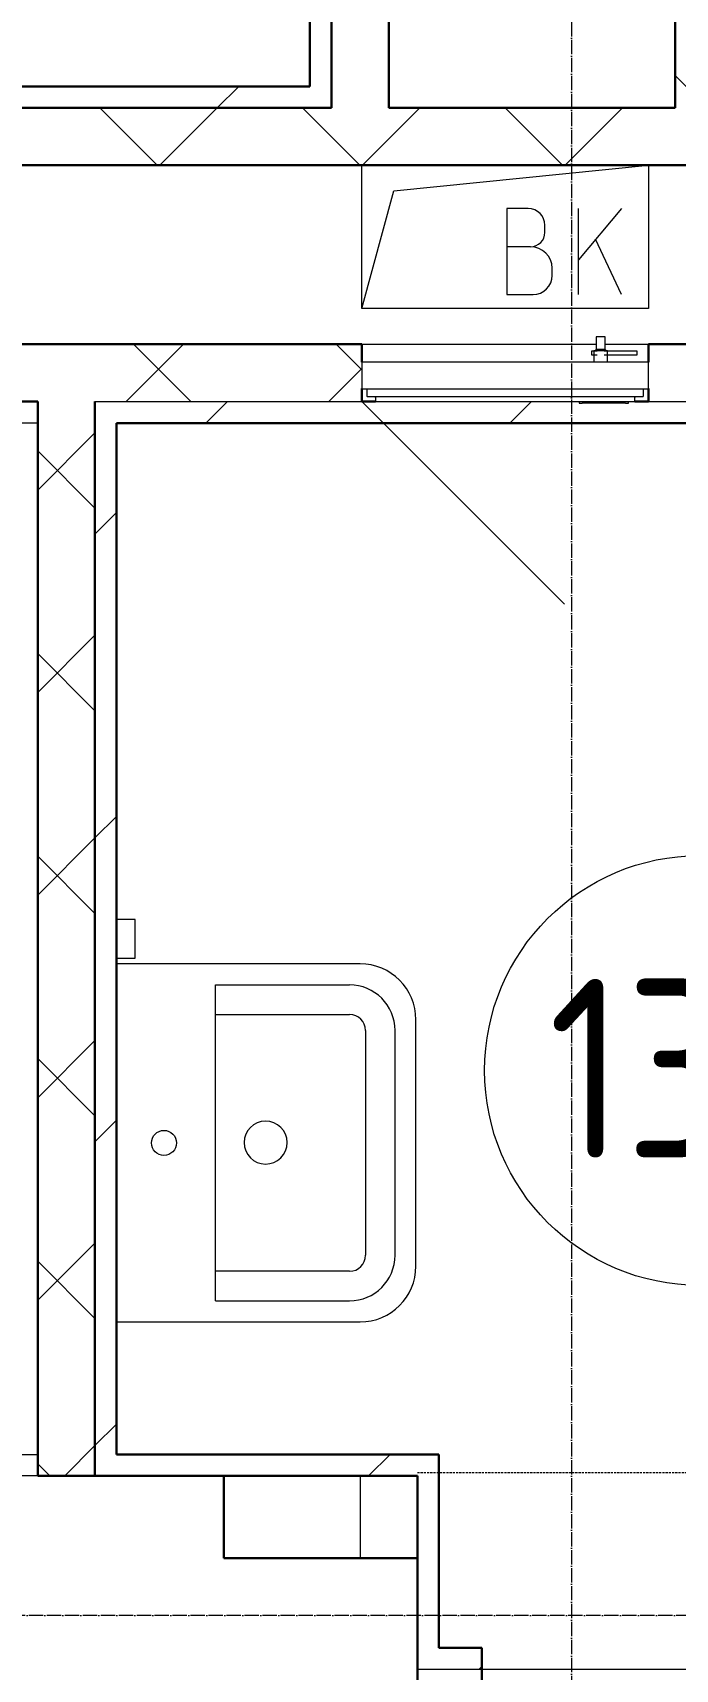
# Model space of a CAD drawing. Header units: millimetres. Extents: x -215207 to 92095, y -30385 to 123050.
# Drawn here: x -157087 to -156190, y -7034 to -4749 of the extents above; entities that cross this region are included whole.
import ezdxf

# ---------------------------------------------------------------- set-up
doc = ezdxf.new("R2010")
doc.units = ezdxf.units.MM
doc.linetypes.add('ADSK_Линия сетки', pattern=[25, 20, -2.5, 0, -2.5])
doc.linetypes.add('ADSK_Сверху', pattern=[4.5, 3, -1.5])
for name, color, linetype, lineweight in [('Линии', 7, 'Continuous', 9), ('Марки помещений', 7, 'Continuous', 20), ('Обобщенные модели', 7, 'Continuous', 20), ('Оборудование', 7, 'Continuous', 20), ('Оси', 7, 'Continuous', 9), ('Перекрытие', 7, 'Continuous', 20), ('Сантехника', 7, 'Continuous', 20), ('Стены внутренние', 7, 'Continuous', 20), ('Стены наружные', 7, 'Continuous', 20), ('Стены штриховка', 7, 'Continuous', 9)]:
    doc.layers.add(name, color=color, linetype=linetype, lineweight=lineweight)
doc.styles.add('GOST Common_3', font='GOST_Common.ttf', dxfattribs={"width": 0.9, "height": 2.5})

# ---------------------------------------------------------------- blocks, each defined once
blk = doc.blocks.new('1 этаж 21082025')
at = {"lineweight": 18}
for p, q in [((43307.5, -36575), (43307.5, -36375)), ((43352, -36410.9), (43707.5, -36375)), ((43707.5, -36375), (43707.5, -36575)), ((43307.5, -36575), (43352, -36410.9)), ((43539.8, -36435.5), (43509.8, -36435.5)), ((43509.8, -36435.5), (43509.8, -36555.5)), ((43669.8, -36435.5), (43609.8, -36507)), ((43609.8, -36555.5), (43609.8, -36435.5)), ((43563.1, -36468.8), (43563.1, -36458.8)), ((43543.1, -36488.8), (43509.8, -36488.8)), ((43669.8, -36555.5), (43633.8, -36478.3)), ((43573.1, -36528.8), (43573.1, -36518.8)), ((43509.8, -36555.5), (43546.5, -36555.5)), ((43707.5, -36575), (43307.5, -36575))]:
    blk.add_line(p, q, dxfattribs=at)
for centre, radius, start, end in [((43539.8, -36458.8), 23.3, 0, 90), ((43543.1, -36468.8), 20, 270, 0), ((43543.1, -36518.8), 30, 0, 90), ((43546.5, -36528.8), 26.7, 270, 0)]:
    blk.add_arc(centre, radius, start, end, dxfattribs=at)
at = {"layer": 'Линии', "linetype": 'ADSK_Сверху'}
blk.add_line((43385, -38200), (54205, -38200), dxfattribs=at)
at = {"layer": 'Марки помещений'}
blk.add_circle((43778.9, -37638.9), 300, dxfattribs=at)
at = {"layer": 'Обобщенные модели'}
for p, q in [((43305, -37490), (42965, -37490)), ((43103, -37519.4), (43290.2, -37519.4)), ((43103, -37960.6), (43103, -37519.4)), ((43103, -37560.7), (43290.2, -37560.7)), ((43312.4, -37583), (43312.4, -37897)), ((43353.7, -37583), (43353.7, -37897)), ((43383, -37739.9), (43383, -37568)), ((43383, -37912), (43383, -37739.9)), ((43290.2, -37919.3), (43103, -37919.3)), ((43103, -37960.6), (43290.2, -37960.6)), ((42965, -37990), (43305, -37990))]:
    blk.add_line(p, q, dxfattribs=at)
blk.add_circle((43031.3, -37740), 17.5, dxfattribs=at)
for centre, radius, start, end in [((43305, -37568), 78, 0, 90), ((43290.2, -37583), 63.6, 0, 90), ((43290.2, -37583), 22.3, 0, 90), ((43173.2, -37739.6), 30, 90, 270), ((43173.2, -37739.6), 30, 270, 90), ((43290.2, -37897), 63.6, 270, 0), ((43290.2, -37897), 22.3, 270, 0), ((43305, -37912), 78, 270, 0)]:
    blk.add_arc(centre, radius, start, end, dxfattribs=at)
at = {"layer": 'Оборудование'}
for p, q in [((43634.8, -36614.7), (43634.8, -36632.1)), ((43647.1, -36614.7), (43634.8, -36614.7)), ((43647.1, -36632.1), (43647.1, -36614.7)), ((43307.5, -36650), (43307.5, -36686.4)), ((43707.5, -36650), (43307.5, -36650)), ((43636.1, -36634.6), (43627.9, -36634.6)), ((43627.9, -36634.6), (43627.9, -36639.6)), ((43627.9, -36639.6), (43636.1, -36639.6)), ((43631.3, -36634.1), (43631.3, -36650)), ((43650.6, -36634.1), (43631.3, -36634.1)), ((43634.8, -36632.1), (43632.9, -36634.1)), ((43647.1, -36632.1), (43634.8, -36632.1)), ((43691.6, -36634.6), (43645.8, -36634.6)), ((43645.8, -36639.6), (43691.6, -36639.6)), ((43649, -36634.1), (43647.1, -36632.1)), ((43650.6, -36650), (43650.6, -36634.1)), ((43691.6, -36639.6), (43691.6, -36634.6)), ((43707.5, -36686.4), (43707.5, -36650)), ((43308.4, -36687.3), (43706.6, -36687.3)), ((43314.5, -36687.3), (43314.5, -36697)), ((43700.5, -36697), (43700.5, -36687.3)), ((43307.5, -36705), (43590.3, -36987.8)), ((43315.4, -36698), (43699.5, -36698)), ((43326.5, -36699.5), (43326.5, -36705)), ((43326.5, -36705), (43688.5, -36705)), ((43611, -36705), (43611, -36707)), ((43611, -36707), (43615, -36707)), ((43675.5, -36707), (43615, -36707)), ((43675.5, -36707), (43679.5, -36707)), ((43679.5, -36707), (43679.5, -36705)), ((43688.5, -36705), (43688.5, -36699.5))]:
    blk.add_line(p, q, dxfattribs=at)
for points, knots in [([(43307.5, -36686.4), (43307.5, -36686.5), (43307.5, -36686.6), (43307.6, -36686.8), (43307.7, -36687), (43307.9, -36687.2), (43308, -36687.2), (43308.2, -36687.3), (43308.3, -36687.3), (43308.4, -36687.3)], [-1, -1, -1, -1, -0.833333, -0.666667, -0.5, -0.333333, -0.25, -0.166667, 0, 0, 0, 0]), ([(43314.5, -36697), (43314.5, -36697.1), (43314.5, -36697.3), (43314.6, -36697.5), (43314.7, -36697.7), (43314.8, -36697.8), (43314.9, -36697.9), (43315.1, -36697.9), (43315.2, -36698), (43315.3, -36698), (43315.4, -36698)], [-1, -1, -1, -1, -0.833333, -0.666667, -0.541667, -0.416667, -0.333333, -0.25, -0.166667, 0, 0, 0, 0]), ([(43699.5, -36698), (43699.6, -36698), (43699.7, -36698), (43699.9, -36697.9), (43700, -36697.9), (43700.1, -36697.8), (43700.2, -36697.7), (43700.4, -36697.5), (43700.4, -36697.3), (43700.5, -36697.1), (43700.5, -36697)], [0, 0, 0, 0, 0.166667, 0.25, 0.333333, 0.416667, 0.541667, 0.666667, 0.833333, 1, 1, 1, 1]), ([(43706.6, -36687.3), (43706.6, -36687.3), (43706.8, -36687.3), (43706.9, -36687.2), (43707, -36687.2), (43707.2, -36687), (43707.4, -36686.8), (43707.4, -36686.6), (43707.5, -36686.5), (43707.5, -36686.4)], [0, 0, 0, 0, 0.166667, 0.25, 0.333333, 0.5, 0.666667, 0.833333, 1, 1, 1, 1]), ([(43324.9, -36698), (43325.1, -36698), (43325.3, -36698), (43325.5, -36698.1), (43325.7, -36698.2), (43325.9, -36698.3), (43326, -36698.4), (43326.2, -36698.6), (43326.3, -36698.8), (43326.4, -36698.9), (43326.4, -36699.2), (43326.5, -36699.4), (43326.5, -36699.5)], [-1, -1, -1, -1, -0.833333, -0.75, -0.666667, -0.583333, -0.5, -0.416667, -0.333333, -0.25, -0.166667, 0, 0, 0, 0]), ([(43688.5, -36699.5), (43688.5, -36699.4), (43688.5, -36699.2), (43688.6, -36698.9), (43688.7, -36698.8), (43688.8, -36698.6), (43688.9, -36698.4), (43689.1, -36698.3), (43689.2, -36698.2), (43689.4, -36698.1), (43689.7, -36698), (43689.9, -36698), (43690, -36698)], [0, 0, 0, 0, 0.166667, 0.25, 0.333333, 0.416667, 0.5, 0.583333, 0.666667, 0.75, 0.833333, 1, 1, 1, 1])]:
    blk.add_open_spline(points, degree=3, knots=knots, dxfattribs=at)
at = {"layer": 'Оси', "linetype": 'ADSK_Линия сетки'}
for p, q in [((43600, -29900), (43600, -59356.1)), ((62867.3, -38400), (-14072.3, -38400))]:
    blk.add_line(p, q, dxfattribs=at)
at = {"layer": 'Перекрытие', "color": 49, "true_color": 0x464646}
for p, q in [((43307.5, -36575), (43307.5, -36375)), ((43707.5, -36375), (43707.5, -36575)), ((43707.5, -36575), (43307.5, -36575)), ((43305, -38205), (43305, -38320))]:
    blk.add_line(p, q, dxfattribs=at)
at = {"layer": 'Сантехника'}
for p, q in [((42991, -37428), (42965, -37428)), ((42991, -37455), (42991, -37428)), ((42991, -37482), (42991, -37455)), ((42965, -37482), (42991, -37482))]:
    blk.add_line(p, q, dxfattribs=at)
at = {"layer": 'Стены внутренние'}
blk.add_line((42855, -38205), (42675, -38205), dxfattribs=at)
at = {"layer": 'Стены внутренние', "lineweight": 30}
for p, q in [((43115, -38320), (43115, -38205)), ((43385, -38320), (43115, -38320))]:
    blk.add_line(p, q, dxfattribs=at)
at = {"layer": 'Стены наружные', "lineweight": 30}
for p, q in [((43265, -36295), (43265, -32200)), ((43345, -36295), (43345, -32200)), ((43745, -32200), (43745, -36295)), ((43235, -32230), (43235, -36265)), ((43235, -36265), (42015, -36265)), ((42015, -36295), (43265, -36295)), ((43745, -36295), (43345, -36295)), ((42110, -36375), (45030, -36375)), ((43307.5, -36625), (42110, -36625)), ((43307.5, -36650), (43307.5, -36625)), ((45030, -36625), (43707.5, -36625)), ((43707.5, -36625), (43707.5, -36650)), ((43307.5, -36705), (43307.5, -36686.6)), ((43707.5, -36686.6), (43707.5, -36705)), ((42030, -36705), (42855, -36705)), ((42855, -36705), (42855, -38205)), ((42935, -38205), (42935, -36705)), ((43326.5, -36705), (43307.5, -36705)), ((43707.5, -36705), (43688.5, -36705)), ((42965, -36735), (44505, -36735)), ((42965, -38175), (42965, -36735)), ((43415, -38175), (42965, -38175)), ((43415, -38445), (43415, -38175)), ((42855, -38205), (43385, -38205)), ((43385, -38205), (43385, -38595)), ((43475.1, -38445), (43415, -38445)), ((43475.1, -38545), (43475.1, -38445))]:
    blk.add_line(p, q, dxfattribs=at)
at = {"layer": 'Стены наружные', "linetype": 'Continuous', "lineweight": 9}
for p, q in [((43790.3, -36295), (43745, -36249.7)), ((43105.6, -36295), (43135.6, -36265)), ((43021.8, -36375), (42941.8, -36295)), ((43025.6, -36375), (43105.6, -36295)), ((43304.6, -36375), (43224.6, -36295)), ((43308.5, -36375), (43388.5, -36295)), ((43587.5, -36375), (43507.5, -36295)), ((43591.3, -36375), (43671.3, -36295)), ((42978.5, -36705), (43058.5, -36625)), ((43068.9, -36705), (42988.9, -36625)), ((43307.5, -36660.7), (43271.8, -36625)), ((43261.3, -36705), (43307.5, -36658.8)), ((43089.9, -36735), (43119.9, -36705)), ((43514.1, -36735), (43544.1, -36705)), ((42855, -36828.5), (42935, -36748.5)), ((42935, -36853.9), (42855, -36773.9)), ((42935, -36889.9), (42965, -36859.9)), ((42855, -37111.3), (42935, -37031.3)), ((42935, -37136.8), (42855, -37056.8)), ((42935, -37314.1), (42965, -37284.1)), ((42855, -37394.1), (42935, -37314.1)), ((42935, -37419.6), (42855, -37339.6)), ((42855, -37677), (42935, -37597)), ((42935, -37702.4), (42855, -37622.4)), ((42935, -37738.4), (42965, -37708.4)), ((42855, -37959.8), (42935, -37879.8)), ((42935, -37985.3), (42855, -37905.3)), ((42935, -38162.7), (42965, -38132.7)), ((42892.7, -38205), (42935, -38162.7)), ((43316.9, -38205), (43346.9, -38175)), ((42871.9, -38205), (42855, -38188.1)), ((43471.2, -38475), (43475.1, -38471.1))]:
    blk.add_line(p, q, dxfattribs=at)
at = {"layer": 'Стены наружные'}
for p, q in [((43307.5, -36625), (43634.8, -36625)), ((43647.1, -36625), (43707.5, -36625)), ((43475.1, -38475), (44505, -38475))]:
    blk.add_line(p, q, dxfattribs=at)
at = {"layer": 'Стены штриховка'}
for p, q in [((42935, -36705), (43307.5, -36705)), ((43707.5, -36705), (44535, -36705)), ((42855, -36735), (42825, -36735)), ((42825, -38175), (42855, -38175)), ((43385, -38475), (43475.1, -38475))]:
    blk.add_line(p, q, dxfattribs=at)
at = {"layer": 'Марки помещений', "style": 'GOST Common_3', "width": 0.9}
blk.add_text('131', height=250, dxfattribs=at).set_placement((43567.8, -37761.1))

msp = doc.modelspace()

# ---------------------------------------------------------------- block references
msp.add_blockref('1 этаж 21082025', (-199934.8, 31441.4))

doc.saveas('drawing.dxf')
